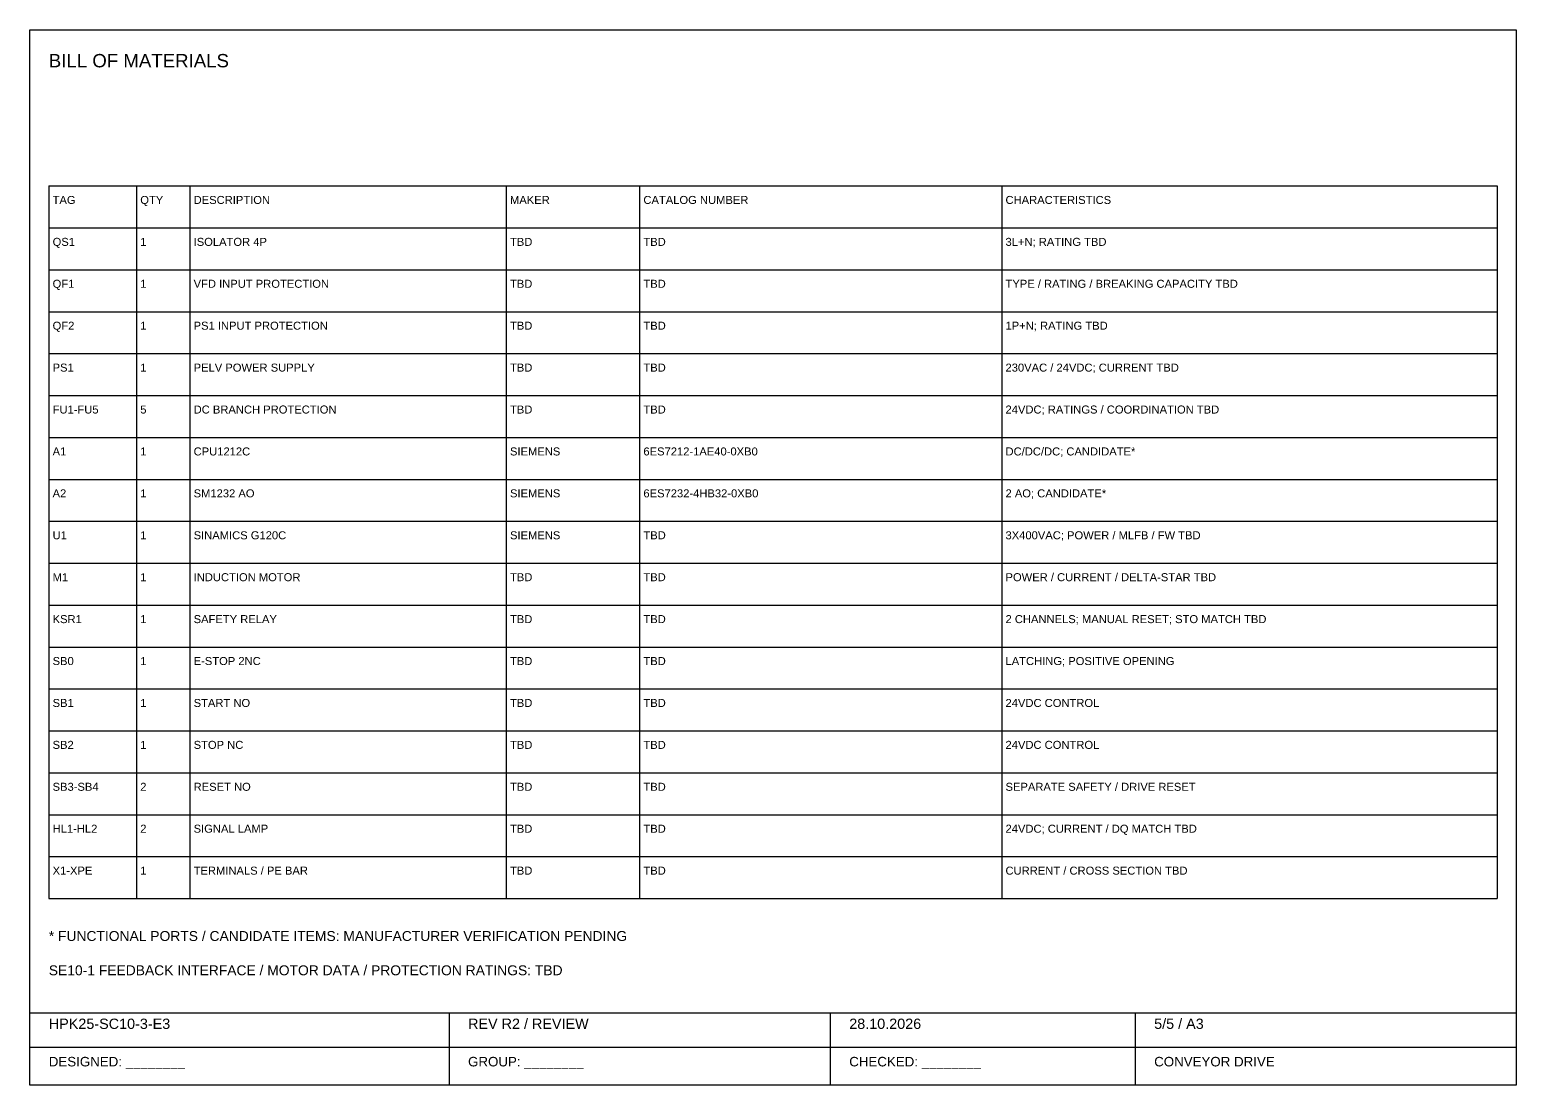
# Model space of a CAD drawing. Header units: millimetres. Extents: x 20 to 830, y -287 to 584.
# Drawn here: x 20 to 410, y -287 to -10 of the extents above; entities that cross this region are included whole.
import ezdxf

# ---------------------------------------------------------------- set-up
doc = ezdxf.new("R2010")
doc.units = ezdxf.units.MM
doc.layers.add('FRAME', color=8, linetype='Continuous')
doc.layers.add('TEXT', color=7, linetype='Continuous')
doc.styles.add('UKR', font='Arial.ttf')

msp = doc.modelspace()

# ---------------------------------------------------------------- linework, layer by layer
at = {"layer": 'FRAME'}
for p, q in [((20, -10), (410, -10)), ((20, -287), (20, -10)), ((410, -10), (410, -287)), ((25, -51), (25, -238)), ((25, -51), (405, -51)), ((48, -51), (48, -238)), ((62, -51), (62, -238)), ((145, -51), (145, -238)), ((180, -51), (180, -238)), ((275, -51), (275, -238)), ((405, -51), (405, -238)), ((25, -62), (405, -62)), ((25, -73), (405, -73)), ((25, -84), (405, -84)), ((25, -95), (405, -95)), ((25, -106), (405, -106)), ((25, -117), (405, -117)), ((25, -128), (405, -128)), ((25, -139), (405, -139)), ((25, -150), (405, -150)), ((25, -161), (405, -161)), ((25, -172), (405, -172)), ((25, -183), (405, -183)), ((25, -194), (405, -194)), ((25, -205), (405, -205)), ((25, -216), (405, -216)), ((25, -227), (405, -227)), ((25, -238), (405, -238)), ((20, -268), (410, -268)), ((130, -268), (130, -287)), ((230, -268), (230, -287)), ((310, -268), (310, -287)), ((20, -277), (410, -277)), ((410, -287), (20, -287))]:
    msp.add_line(p, q, dxfattribs=at)

# ---------------------------------------------------------------- texts
at = {"layer": 'TEXT', "style": 'UKR'}
for s, height, p in [('BILL OF MATERIALS', 3.5, (25, -19.87)), ('TAG', 2.1, (26, -55.72)), ('QTY', 2.1, (49, -55.72)), ('DESCRIPTION', 2.1, (63, -55.72)), ('MAKER', 2.1, (146, -55.72)), ('CATALOG NUMBER', 2.1, (181, -55.72)), ('CHARACTERISTICS', 2.1, (276, -55.72)), ('QS1', 2.1, (26, -66.72)), ('1', 2.1, (49, -66.72)), ('ISOLATOR 4P', 2.1, (63, -66.72)), ('TBD', 2.1, (146, -66.72)), ('TBD', 2.1, (181, -66.72)), ('3L+N; RATING TBD', 2.1, (276, -66.72)), ('QF1', 2.1, (26, -77.72)), ('1', 2.1, (49, -77.72)), ('VFD INPUT PROTECTION', 2.1, (63, -77.72)), ('TBD', 2.1, (146, -77.72)), ('TBD', 2.1, (181, -77.72)), ('TYPE / RATING / BREAKING CAPACITY TBD', 2.1, (276, -77.72)), ('QF2', 2.1, (26, -88.72)), ('1', 2.1, (49, -88.72)), ('PS1 INPUT PROTECTION', 2.1, (63, -88.72)), ('TBD', 2.1, (146, -88.72)), ('TBD', 2.1, (181, -88.72)), ('1P+N; RATING TBD', 2.1, (276, -88.72)), ('PS1', 2.1, (26, -99.72)), ('1', 2.1, (49, -99.72)), ('PELV POWER SUPPLY', 2.1, (63, -99.72)), ('TBD', 2.1, (146, -99.72)), ('TBD', 2.1, (181, -99.72)), ('230VAC / 24VDC; CURRENT TBD', 2.1, (276, -99.72)), ('FU1-FU5', 2.1, (26, -110.72)), ('5', 2.1, (49, -110.72)), ('DC BRANCH PROTECTION', 2.1, (63, -110.72)), ('TBD', 2.1, (146, -110.72)), ('TBD', 2.1, (181, -110.72)), ('24VDC; RATINGS / COORDINATION TBD', 2.1, (276, -110.72)), ('A1', 2.1, (26, -121.72)), ('1', 2.1, (49, -121.72)), ('CPU1212C', 2.1, (63, -121.72)), ('SIEMENS', 2.1, (146, -121.72)), ('6ES7212-1AE40-0XB0', 2.1, (181, -121.72)), ('DC/DC/DC; CANDIDATE*', 2.1, (276, -121.72)), ('A2', 2.1, (26, -132.72)), ('1', 2.1, (49, -132.72)), ('SM1232 AO', 2.1, (63, -132.72)), ('SIEMENS', 2.1, (146, -132.72)), ('6ES7232-4HB32-0XB0', 2.1, (181, -132.72)), ('2 AO; CANDIDATE*', 2.1, (276, -132.72)), ('U1', 2.1, (26, -143.72)), ('1', 2.1, (49, -143.72)), ('SINAMICS G120C', 2.1, (63, -143.72)), ('SIEMENS', 2.1, (146, -143.72)), ('TBD', 2.1, (181, -143.72)), ('3X400VAC; POWER / MLFB / FW TBD', 2.1, (276, -143.72)), ('M1', 2.1, (26, -154.72)), ('1', 2.1, (49, -154.72)), ('INDUCTION MOTOR', 2.1, (63, -154.72)), ('TBD', 2.1, (146, -154.72)), ('TBD', 2.1, (181, -154.72)), ('POWER / CURRENT / DELTA-STAR TBD', 2.1, (276, -154.72)), ('KSR1', 2.1, (26, -165.72)), ('1', 2.1, (49, -165.72)), ('SAFETY RELAY', 2.1, (63, -165.72)), ('TBD', 2.1, (146, -165.72)), ('TBD', 2.1, (181, -165.72)), ('2 CHANNELS; MANUAL RESET; STO MATCH TBD', 2.1, (276, -165.72)), ('SB0', 2.1, (26, -176.72)), ('1', 2.1, (49, -176.72)), ('E-STOP 2NC', 2.1, (63, -176.72)), ('TBD', 2.1, (146, -176.72)), ('TBD', 2.1, (181, -176.72)), ('LATCHING; POSITIVE OPENING', 2.1, (276, -176.72)), ('SB1', 2.1, (26, -187.72)), ('1', 2.1, (49, -187.72)), ('START NO', 2.1, (63, -187.72)), ('TBD', 2.1, (146, -187.72)), ('TBD', 2.1, (181, -187.72)), ('24VDC CONTROL', 2.1, (276, -187.72)), ('SB2', 2.1, (26, -198.72)), ('1', 2.1, (49, -198.72)), ('STOP NC', 2.1, (63, -198.72)), ('TBD', 2.1, (146, -198.72)), ('TBD', 2.1, (181, -198.72)), ('24VDC CONTROL', 2.1, (276, -198.72)), ('SB3-SB4', 2.1, (26, -209.72)), ('2', 2.1, (49, -209.72)), ('RESET NO', 2.1, (63, -209.72)), ('TBD', 2.1, (146, -209.72)), ('TBD', 2.1, (181, -209.72)), ('SEPARATE SAFETY / DRIVE RESET', 2.1, (276, -209.72)), ('HL1-HL2', 2.1, (26, -220.72)), ('2', 2.1, (49, -220.72)), ('SIGNAL LAMP', 2.1, (63, -220.72)), ('TBD', 2.1, (146, -220.72)), ('TBD', 2.1, (181, -220.72)), ('24VDC; CURRENT / DQ MATCH TBD', 2.1, (276, -220.72)), ('X1-XPE', 2.1, (26, -231.72)), ('1', 2.1, (49, -231.72)), ('TERMINALS / PE BAR', 2.1, (63, -231.72)), ('TBD', 2.1, (146, -231.72)), ('TBD', 2.1, (181, -231.72)), ('CURRENT / CROSS SECTION TBD', 2.1, (276, -231.72)), ('* FUNCTIONAL PORTS / CANDIDATE ITEMS: MANUFACTURER VERIFICATION PENDING', 2.6, (25, -249.13)), ('SE10-1 FEEDBACK INTERFACE / MOTOR DATA / PROTECTION RATINGS: TBD', 2.6, (25, -258.13)), ('HPK25-SC10-3-E3', 2.7, (25, -272.21)), ('REV R2 / REVIEW', 2.7, (135, -272.21)), ('28.10.2026', 2.7, (235, -272.21)), ('5/5 / A3', 2.7, (315, -272.21)), ('DESIGNED: ________', 2.5, (25, -282.05)), ('GROUP: ________', 2.5, (135, -282.05)), ('CHECKED: ________', 2.5, (235, -282.05)), ('CONVEYOR DRIVE', 2.5, (315, -282.05))]:
    msp.add_text(s, height=height, dxfattribs=at).set_placement(p)

doc.saveas('drawing.dxf')
